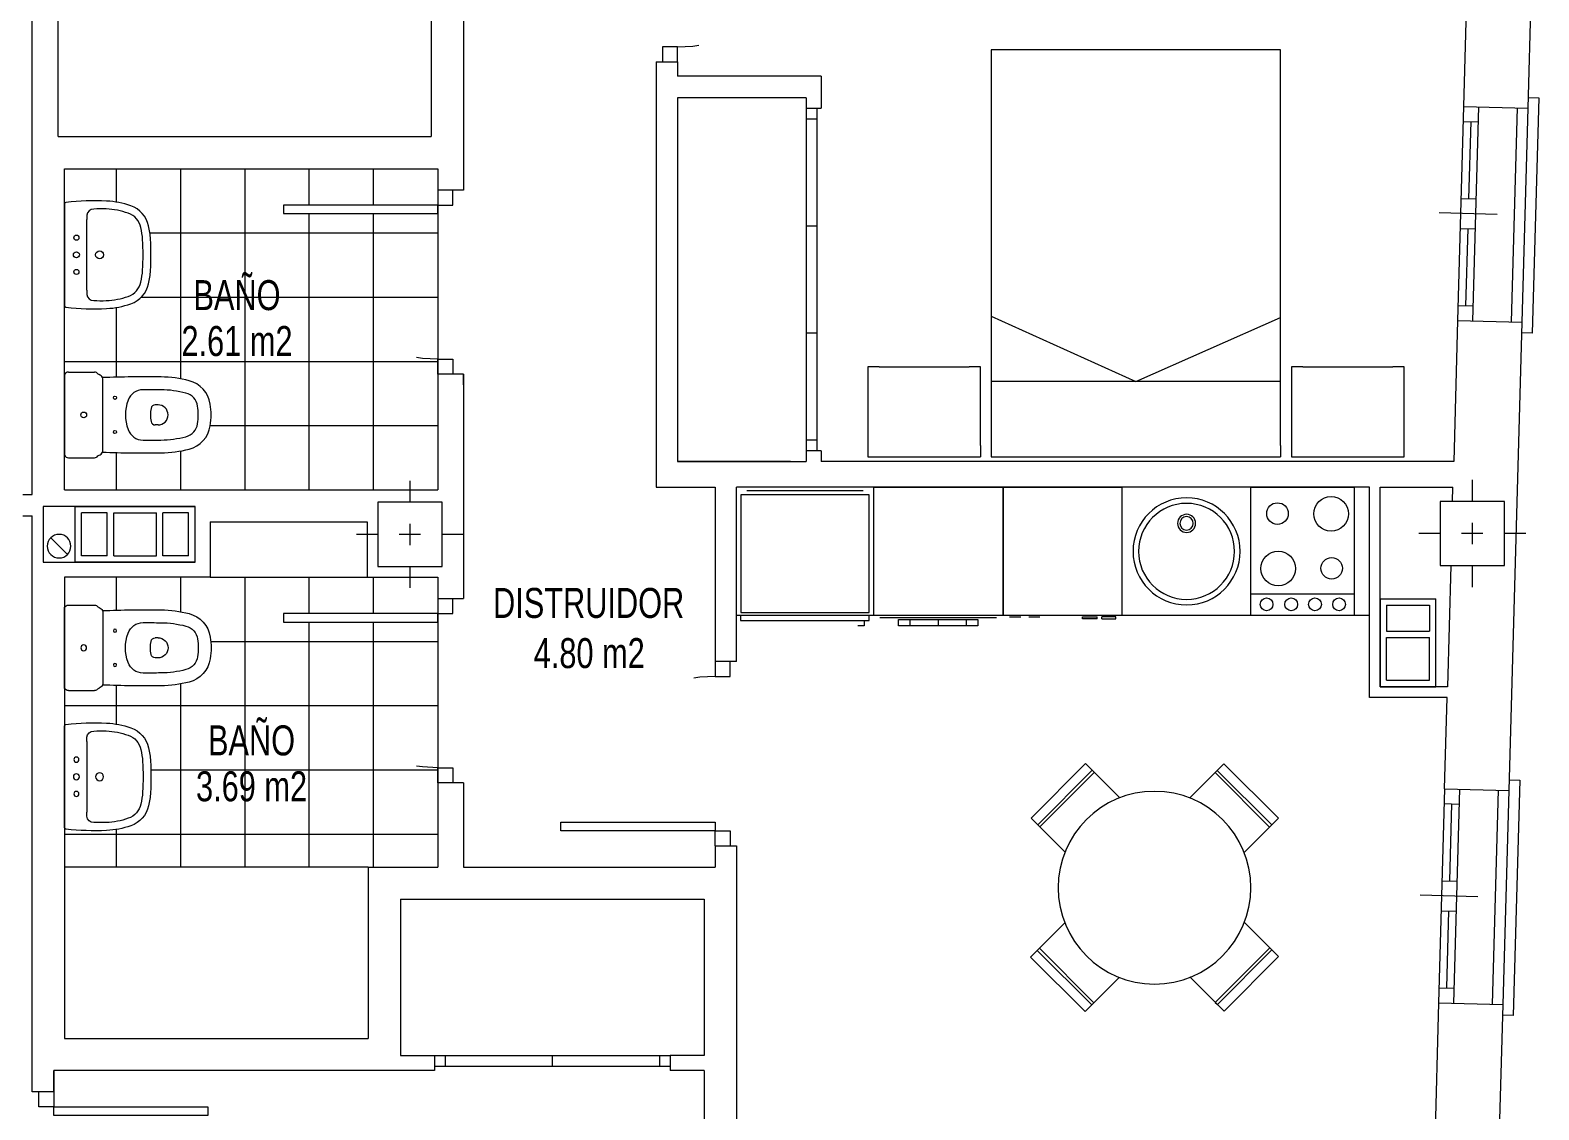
# Model space of a CAD drawing. Header units: millimetres. Extents: x 1426 to 1585, y -58 to 4.
# Drawn here: x 1519.79 to 1526.84, y -17.62 to -12.57 of the extents above; entities that cross this region are included whole.
import ezdxf
from ezdxf.enums import TextEntityAlignment as Align

# ---------------------------------------------------------------- set-up
doc = ezdxf.new("R2010")
doc.units = ezdxf.units.MM
doc.header["$LTSCALE"] = 0.35
doc.linetypes.add('DASHDOT', pattern=[1, 0.5, -0.25, 0, -0.25])
doc.linetypes.add('PUNTOS', pattern=[6.35, 0, -6.35])
for name, color, linetype, lineweight in [('BAJANTES', 9, 'Continuous', 0), ('BARRIDO_PUERTA', 251, 'PUNTOS', 0), ('CARPINTERIA', 4, 'Continuous', 0), ('COCINA', 7, 'Continuous', 0), ('ESCALERAS', 7, 'Continuous', 0), ('GRAFISMOS', 8, 'DASHDOT', 0), ('MUEBLES', 7, 'Continuous', 0), ('MUROS', 1, 'Continuous', 0), ('PILARES', 7, 'Continuous', 0), ('SANITARIOS', 7, 'Continuous', 0), ('SHUNT', 9, 'Continuous', 0), ('SOLERIA', 251, 'Continuous', 0), ('SUPERFICIES', 2, 'Continuous', 0), ('TEXTOS', 3, 'Continuous', 0)]:
    doc.layers.add(name, color=color, linetype=linetype, lineweight=lineweight)
doc.styles.add('SWIS721 Lt', font='swisscl.ttf')

# ---------------------------------------------------------------- blocks, each defined once
blk = doc.blocks.new('PILAR 30x30')
at = {"layer": 'GRAFISMOS', "ltscale": 0.5}
for p, q in [((0, 0.2499999999999858), (0, -0.2499999999999858)), ((0.2499999999999716, 0), (-0.25, 0))]:
    blk.add_line(p, q, dxfattribs=at)
at = {"layer": 'PILARES'}
blk.add_lwpolyline([(0.1499999999999773, -0.1500000000000021), (0.1499999999999773, 0.149999999999995), (-0.1500000000000057, 0.149999999999995), (-0.1500000000000057, -0.1500000000000021)], close=True, dxfattribs=at)
blk = doc.blocks.new('A$C70ED1BAF')
at = {"layer": 'MUEBLES'}
for p, q in [((6.757653636668692e-07, 2.504010243155619), (0.4203018946498105, 2.504010243155619)), ((6.757653636668692e-07, 1.978633719550032), (6.757653636668692e-07, 2.504010243155619)), ((0.4203018946498105, 2.504010243155619), (0.4203018946498105, 2.451472590795049)), ((0.4203018946498105, 2.031171371910602), (0.4203018946498105, 2.451472590795049)), ((0.05253832812593373, 1.978633719550032), (6.757653636668692e-07, 1.978633719550032)), ((0.4203018946498105, 1.978633719550032), (0.05253832812593373, 1.978633719550032)), ((0.4203018946498105, 2.031171371910602), (0.4203018946498105, 1.978633719550032)), ((0.05253832812593373, 1.926096067189462), (6.757653636668692e-07, 1.926096067189462)), ((6.757653636668692e-07, 0.5760960671894679), (6.757653636668692e-07, 1.926096067189462)), ((0.05253832812593373, 1.926096067189462), (1.900000675765341, 1.926096067189462)), ((0.3515605242454285, 1.251096067189465), (0.6507561629969132, 1.926096067189462)), ((0.3515605242454285, 1.926096067189462), (0.3515605242454285, 0.5760960671894679)), ((1.900000675765341, 1.926096067189462), (1.900000675765341, 0.5760960671894679)), ((0.6560701479028239, 0.5760960671894679), (0.3515605242454285, 1.251096067189465)), ((0.05253832812593373, 0.5760960671894679), (6.757653636668692e-07, 0.5760960671894679)), ((1.900000675765341, 0.5760960671894679), (0.05253832812593373, 0.5760960671894679)), ((0.05253832812593373, 0.5253766928542234), (6.757653636668692e-07, 0.5253766928542234)), ((6.757653636668692e-07, 1.692486364390788e-07), (6.757653636668692e-07, 0.5253766928542234)), ((0.05253832812593373, 0.5253766928542234), (0.4203018946498105, 0.5253766928542234)), ((0.4203018946498105, 0.5253766928542234), (0.4203018946498105, 0.4728390404936533)), ((0.4203018946498105, 0.0525378216092065), (0.4203018946498105, 0.4728390404936533)), ((0.4203018946498105, 1.692486364390788e-07), (6.757653636668692e-07, 1.692486364390788e-07)), ((0.4203018946498105, 0.0525378216092065), (0.4203018946498105, 1.692486364390788e-07))]:
    blk.add_line(p, q, dxfattribs=at)
blk = doc.blocks.new('M MESA o90')
at = {"layer": 'MUEBLES'}
for p, q in [((-0.1799999999998363, 0.412431812545492), (-0.1799999999998363, 0.6384318125456048)), ((-0.1799999999998363, 0.6384318125456048), (0.180000000000291, 0.6384318125456048)), ((0.180000000000291, 0.6384318125456048), (0.180000000000291, 0.412431812545492)), ((-0.1799999999998363, 0.580431812545612), (-0.1799999999998363, 0.594431812545281)), ((-0.1799999999998363, 0.594431812545281), (0.180000000000291, 0.594431812545281)), ((0.180000000000291, 0.580431812545612), (-0.1799999999998363, 0.580431812545612)), ((-0.6375531557405338, -0.1779999999998836), (-0.6375531557405338, 0.181999999999789)), ((-0.6375531557405338, 0.181999999999789), (-0.4115531557404211, 0.181999999999789)), ((-0.5935531557406648, -0.1779999999998836), (-0.5935531557406648, 0.181999999999789)), ((-0.5795531557405411, 0.181999999999789), (-0.5795531557405411, -0.1779999999998836)), ((0.6375531557405338, 0.181999999999789), (0.4115531557404211, 0.181999999999789)), ((0.5795531557405411, 0.181999999999789), (0.5795531557405411, -0.1779999999998836)), ((0.5935531557406648, -0.1779999999998836), (0.5935531557406648, 0.181999999999789)), ((0.6375531557405338, -0.1779999999998836), (0.6375531557405338, 0.181999999999789)), ((-0.4115531557404211, -0.1779999999998836), (-0.6375531557405338, -0.1779999999998836)), ((-0.5795531557405411, -0.1779999999998836), (-0.5935531557406648, -0.1779999999998836)), ((0.4115531557404211, -0.1779999999998836), (0.6375531557405338, -0.1779999999998836)), ((0.5795531557405411, -0.1779999999998836), (0.5935531557406648, -0.1779999999998836)), ((-0.1799999999998363, -0.6384318125456048), (-0.1799999999998363, -0.412431812545492)), ((0.180000000000291, -0.412431812545492), (0.180000000000291, -0.6384318125456048)), ((-0.1799999999998363, -0.580431812545612), (0.180000000000291, -0.580431812545612)), ((0.180000000000291, -0.594431812545281), (-0.1799999999998363, -0.594431812545281)), ((0.180000000000291, -0.580431812545612), (0.180000000000291, -0.594431812545281)), ((0.180000000000291, -0.6384318125456048), (-0.1799999999998363, -0.6384318125456048))]:
    blk.add_line(p, q, dxfattribs=at)
blk.add_circle((0, 0), 0.4499999999995907, dxfattribs=at)
blk = doc.blocks.new('SHUNT 56x21')
at = {"layer": 'SHUNT'}
for p, q in [((0, 0.2599999999999909), (0, 0)), ((0.5599999999999454, 0.2599999999996783), (0, 0.2599999999999909)), ((0.1500000000000909, 0.2300000000000182), (0.0300000000000864, 0.2300000000000182)), ((0.0300000000000864, 0.2300000000000182), (0.0300000000000864, 0.02999999999997272)), ((0.1500000000000909, 0.2300000000000182), (0.1500000000000909, 0.02999999999997272)), ((0.1800000000000637, 0.2300000000000182), (0.1800000000000637, 0.02999999999997272)), ((0.1800000000000637, 0.2300000000000182), (0.3799999999999955, 0.2300000000000182)), ((0.3799999999999955, 0.2300000000000182), (0.3799999999999955, 0.02999999999997272)), ((0.5299999999999727, 0.2299999999998477), (0.4099999999999682, 0.2299999999998477)), ((0.4099999999999682, 0.2299999999998477), (0.4099999999999682, 0.02999999999980218)), ((0.5299999999999727, 0.2299999999998477), (0.5299999999999727, 0.02999999999980218)), ((0.5599999999999454, 0.2599999999996783), (0.5599999999999739, -1.56319401867222e-13)), ((0, 0), (0.5599999999999739, -1.56319401867222e-13)), ((0.1500000000000909, 0.02999999999997272), (0.0300000000000864, 0.02999999999997272)), ((0.1800000000000637, 0.02999999999997272), (0.3799999999999955, 0.02999999999997272)), ((0.5299999999999727, 0.02999999999980218), (0.4099999999999682, 0.02999999999980218))]:
    blk.add_line(p, q, dxfattribs=at)
blk = doc.blocks.new('S INODORO1')
at = {"layer": 'SANITARIOS'}
for p, q in [((0.1882334308126161, 0), (-0.1882334308126303, 0)), ((-0.1999999999999886, -0.01822664579822231), (-0.1999999999999886, -0.1409999999999627)), ((0.1999999999999886, -0.01822664579822231), (0.1999999999999886, -0.1409999999999627)), ((-0.1918808964199457, -0.156575817573966), (-0.1880054885781419, -0.1619811544979335)), ((-0.163999997858383, -0.17999999999995), (0.1639999999999873, -0.17999999999995)), ((0.1918808985615499, -0.156575817573966), (0.1880054907197461, -0.1619811544979335)), ((-0.04699999999999704, -0.4369999973025642), (-0.04699999999999704, -0.4242945784064887)), ((0.04699999999999704, -0.4369999973025642), (0.04699999999999704, -0.4242945784064887))]:
    blk.add_line(p, q, dxfattribs=at)
blk.add_lwpolyline([(0.1177193807845924, -0.3673107612016917, 0.3145851973718788), (0.0683515056235251, -0.2970423673297677)], format="xyb", dxfattribs=at)
for centre, radius in [((0, -0.09000000000003183), 0.0135), ((0, -0.09000000000003183), 0.0135), ((-0.0800000000000125, -0.23599999999999), 0.0075), ((0.0800000000000125, -0.23599999999999), 0.0075)]:
    blk.add_circle(centre, radius, dxfattribs=at)
for centre, radius, start, end in [((0.1800000000000068, -0.01822664579822231), 0.02, 0, 65.69011829601511), ((-0.1800000000000068, -0.01822664579822231), 0.02, 114.3098817039974, 180), ((-0.1810000000000116, -0.1409999999999627), 0.019, 180, 235.0627641955378), ((-0.1639999999999873, -0.1549999999999727), 0.025, 196.2152195323952, 246.6223783547732), ((5.322258117191922, -0.382957534321692), 5.5, 177.8638331676418, 180.7094562231261), ((-0.163999997858383, -0.1549999999999727), 0.025, 246.6223783547732, 270.000004908241), ((0.1639999999999873, -0.1549999999999727), 0.025, 269.999995091759, 293.3776216452268), ((0.1640000021415915, -0.1549999999999727), 0.025, 293.3776216452268, 343.7847804676048), ((-5.322258117191922, -0.3829575343216884), 5.5, 359.2905437768738, 2.136166832358183), ((0.1810000021416158, -0.1409999999999627), 0.019, 304.9372358044623, 0), ((-0.04271969101469608, -0.3675264795811017), 0.075, 109.9839884045838, 179.8352030700626), ((0, -0.4850000000000136), 0.2, 70.01601159542828, 109.9839884045838), ((5.322258117191922, -0.382957534321692), 5.44, 179.8352030700626, 180.7094562231265), ((-0.02700000000001523, -0.4242945784064887), 0.02, 99.71514937207024, 180), ((0, -0.5819999999999936), 0.18, 80.2848506279215, 99.71514937207024), ((0.02700000000001523, -0.4242945784064887), 0.02, 1.017777498068325e-13, 80.28485062792974), ((-5.322258117191922, -0.3829575343216884), 5.44, 359.2905437768735, 0.1647969299373794), ((0.3726375855731305, -0.4442485856892517), 0.55, 180.7094562231261, 194.5394939202496), ((0.3726375855731305, -0.4442485856892517), 0.49, 180.7094562231265, 194.5394939202496), ((0, -0.4370000000000118), 0.047, 179.999996711712, 270), ((0, -0.4370000000000118), 0.047, 270, 3.288288058078042e-06), ((-0.3726375855731305, -0.4442485856892517), 0.49, 345.4605060797502, 359.2905437768735), ((-0.3726375855731305, -0.4442485856892517), 0.55, 345.4605021030711, 359.2905437768738), ((-0.03003993384598402, -0.5486842853060807), 0.134, 194.5394815747347, 261.1838169393084), ((-0.03003993384598402, -0.5486842853060807), 0.074, 194.5394815747347, 261.1838169393084), ((0, -0.3550000000000182), 0.27, 261.1838164021437, 278.8161839650988), ((0.03003993384598402, -0.5486842853060807), 0.074, 278.8161830606915, 345.4605184252652), ((0.03003993384598402, -0.5486842853060807), 0.134, 278.8161830606915, 345.4605021030711), ((0, -0.3550000000000182), 0.33, 261.1838164021437, 278.816183965098)]:
    blk.add_arc(centre, radius, start, end, dxfattribs=at)
blk = doc.blocks.new('S LAVABO1')
at = {"layer": 'SANITARIOS'}
for p, q in [((0.2960817150196817, 0), (-0.2960817150196817, 0)), ((-0.2065305105095376, -0.1299999999999955), (0.206530511432959, -0.1299999999999955))]:
    blk.add_line(p, q, dxfattribs=at)
for centre, radius in [((-0.1000000000000227, -0.07000000000005002), 0.015), ((0, -0.07000000000005002), 0.0175), ((0.1000000000000227, -0.07000000000005002), 0.015), ((0, -0.2050000000000409), 0.023)]:
    blk.add_circle(centre, radius, dxfattribs=at)
for centre, radius, start, end in [((-0.2960817150196817, -0.009999999999990905), 0.01, 90, 173.6261614113595), ((0.2960817150196817, -0.009999999999990905), 0.01, 6.373838588640401, 90), ((1.184708166736641, -0.1754125934993453), 1.5, 173.6261614113596, 182.6930360595679), ((-1.184708166736641, -0.1754125934993453), 1.5, 357.3069639404321, 6.3738385886403), ((1.186135394913322, -0.2209411878851597), 1.454, 178.0233761962638, 180.8979986071595), ((-0.2269999999999754, -0.1710000000000491), 0.04, 95.59371676879408, 179.6994568863144), ((-0.2065305105095376, -0.3799999999999955), 0.25, 90.00000021162609, 95.59371676879408), ((0.2065305105095376, -0.3799999999999955), 0.25, 84.4062832312059, 89.99999978837394), ((0.2269999999999754, -0.1710000000000491), 0.04, 0.3005431136856259, 84.4062832312059), ((-1.186135394913322, -0.2209411878851597), 1.454, 359.1020013928405, 1.97662380373624), ((0.18581257366111, -0.2223976351006058), 0.5, 182.6930360595679, 199.340620271271), ((0.18581257366111, -0.2223976351006058), 0.454, 182.6930360595679, 199.340620271271), ((-0.18581257366111, -0.2223976351006058), 0.454, 340.659379728729, 357.3069639404321), ((-0.18581257366111, -0.2223976351006058), 0.5, 340.659379728729, 357.3069639404321), ((-0.1349999999999909, -0.3350000000000364), 0.16, 199.34062003409, 257.4428701847792), ((-0.1349999999999909, -0.3350000000000364), 0.114, 199.34062003409, 257.4428701847792), ((0.1349999999999909, -0.3350000000000364), 0.114, 282.5571298152208, 340.6593799659099), ((0.1349999999999909, -0.3350000000000364), 0.16, 282.5571298152208, 340.6593799659099), ((-0.06107958876236808, -0.003132898885041868), 0.5, 257.4428701847792, 266.4982176842357), ((-0.06107958876236808, -0.003132898885041868), 0.454, 257.4428701847792, 266.4982176842357), ((0, 0.9950000000000045), 1.5, 266.4982176842357, 273.5017823157644), ((0, 0.9950000000000045), 1.454, 266.4982176842357, 273.5017823157644), ((0.06107958876236808, -0.003132898885041868), 0.454, 273.5017823157644, 282.5571298152208), ((0.06107958876236808, -0.003132898885041868), 0.5, 273.5017823157644, 282.5571298152208)]:
    blk.add_arc(centre, radius, start, end, dxfattribs=at)
blk = doc.blocks.new('bajante')
at = {"layer": 'BAJANTES'}
blk.add_line((-0.03889087296533944, -0.03889087296518312), (0.03889087296511207, 0.03889087296535365), dxfattribs=at)
blk.add_circle((0, 0), 0.055, dxfattribs=at)
blk = doc.blocks.new('SHUNT 41x26')
at = {"layer": 'SHUNT'}
for p, q in [((0, 0.2599999999999909), (0, 0)), ((0.4099999999999682, 0.2599999999996783), (0, 0.2599999999999909)), ((0.0300000000000864, 0.2300000000000182), (0.0300000000000864, 0.02999999999997272)), ((0.0300000000000864, 0.2300000000000182), (0.2300000000000182, 0.2300000000000182)), ((0.2300000000000182, 0.2300000000000182), (0.2300000000000182, 0.02999999999997272)), ((0.3799999999999955, 0.2299999999998477), (0.2599999999999909, 0.2299999999998477)), ((0.2599999999999909, 0.2299999999998477), (0.2599999999999909, 0.02999999999980218)), ((0.3799999999999955, 0.2299999999998477), (0.3799999999999955, 0.02999999999980218)), ((0.4099999999999682, 0.2599999999996783), (0.4099999999999966, -1.56319401867222e-13)), ((0, 0), (0.4099999999999966, -1.56319401867222e-13)), ((0.0300000000000864, 0.02999999999997272), (0.2300000000000182, 0.02999999999997272)), ((0.3799999999999955, 0.02999999999980218), (0.2599999999999909, 0.02999999999980218))]:
    blk.add_line(p, q, dxfattribs=at)
blk = doc.blocks.new('C FREGADERO1')
at = {"layer": 'SANITARIOS'}
for centre, radius in [((0, -0.2999968047433867), 0.2499999950000047), ((0, -0.2999968047433867), 0.2242263776581457), ((0, -0.1691363783693305), 0.04227118837031624), ((0, -0.1691363783693305), 0.03146018602145409)]:
    blk.add_circle(centre, radius, dxfattribs=at)
blk = doc.blocks.new('C FRIGORIFICO')
at = {"layer": 'COCINA'}
for p, q in [((0.6199999999985266, -0.03575461507762157), (0.01999999999861757, -0.03575461507762157)), ((0.01999999999861757, -0.03575461507762157), (0.01999999999861757, -0.5857546150778035)), ((0.591668803025641, -0.01719124852797904), (0.049155221874571, -0.01719124852752429)), ((0.6199999999985266, -0.5857546150778035), (0.6199999999985266, -0.03575461507762157)), ((0.6198687664023055, -0.599999999999909), (0.01961240309901768, -0.599999999999909)), ((0.01961240309901768, -0.599999999999909), (0.01961240309901768, -0.622828914227739)), ((0.01961240309901768, -0.622828914227739), (0.6198687664023055, -0.622828914227739)), ((0.01999999999861757, -0.5857546150778035), (0.6199999999985266, -0.5857546150778035)), ((0.5970402246211961, -0.622828914227739), (0.5970402246211961, -0.6470007057637304)), ((0.6198687664023055, -0.622828914227739), (0.6198687664023055, -0.599999999999909)), ((0.5970402246211961, -0.6470007057637304), (0.5674974058456428, -0.6470007057637304))]:
    blk.add_line(p, q, dxfattribs=at)
blk = doc.blocks.new('C LAVADORA')
at = {"layer": 'SANITARIOS'}
for p, q in [((-0.3025210084038008, 0), (-0.3025210084038008, -0.6000000000003638)), ((-0.3025210084033461, 0), (0.3025210084033461, 0)), ((0.3025210084033461, 0), (0.3025210084033461, -0.6000000000003638)), ((0.3025210084033461, -0.6000000000003638), (-0.3025210084033461, -0.6000000000003638)), ((0.2722689075631024, -0.6100840336134752), (-0.2722689075631024, -0.6100840336134752)), ((-0.1865546218486998, -0.6176470588234224), (0.1840336134450808, -0.6176470588234224)), ((-0.1865546218486998, -0.6478991596641208), (-0.1865546218486998, -0.6176470588234224)), ((-0.1336134453781597, -0.6176470588234224), (-0.1336134453781597, -0.6478991596641208)), ((0, -0.6176470588234224), (0, -0.6478991596641208)), ((0.1310924369745408, -0.6478991596641208), (0.1310924369745408, -0.6176470588234224)), ((0.1840336134450808, -0.6176470588234224), (0.1840336134450808, -0.6478991596641208)), ((0.1840336134450808, -0.6478991596641208), (-0.1865546218486998, -0.6478991596641208))]:
    blk.add_line(p, q, dxfattribs=at)
blk.add_lwpolyline([(0.1840336134450808, -0.6478991596641208), (-0.1865546218486998, -0.6478991596641208), (-0.1865546218486998, -0.6176470588234224), (0.1840336134450808, -0.6176470588234224), (0.1840336134450808, -0.6478991596641208)], dxfattribs=at)
blk = doc.blocks.new('C LAVAVAJILLAS')
at = {"layer": 'SANITARIOS'}
for p, q in [((-0.2784107946026779, -0.6000000000003638), (-0.2784107946026779, 0)), ((-0.2784107946026779, 0), (0.2784107946026779, 0)), ((0.2784107946031327, -0.6000000000003638), (0.2784107946031327, 0)), ((0.2784107946026779, -0.6000000000003638), (-0.2784107946026779, -0.6000000000003638)), ((-0.2478260869561382, -0.6053973013495124), (-0.1956521739130039, -0.6053973013495124)), ((-0.1587706146924575, -0.6053973013495124), (-0.1065967016488685, -0.6053973013495124)), ((0.09310344827599693, -0.6053973013495124), (0.1605697151426284, -0.6053973013495124)), ((0.09310344827599693, -0.6152923538234063), (0.09310344827599693, -0.6053973013495124)), ((0.1605697151426284, -0.6152923538234063), (0.09310344827599693, -0.6152923538234063)), ((0.1605697151426284, -0.6152923538234063), (0.1605697151426284, -0.6053973013495124)), ((0.248725637181451, -0.6053973013495124), (0.1821589205401324, -0.6053973013495124)), ((0.1821589205401324, -0.6152923538234063), (0.1821589205401324, -0.6053973013495124)), ((0.1821589205401324, -0.6152923538234063), (0.248725637181451, -0.6152923538234063)), ((0.248725637181451, -0.6152923538234063), (0.248725637181451, -0.6053973013495124))]:
    blk.add_line(p, q, dxfattribs=at)
blk = doc.blocks.new('C COCINA')
at = {"layer": 'COCINA'}
blk.add_line((0.241602562045955, -0.4992061427551562), (-0.2416025620464097, -0.4992061427551562), dxfattribs=at)
blk.add_lwpolyline([(0.241602562045955, -0.599999999999909), (-0.2416025620464097, -0.599999999999909), (-0.2416025620464097, 0), (0.241602562045955, 0)], close=True, dxfattribs=at)
for centre, radius in [((0.1333040751810586, -0.1246753765371977), 0.08079242269822089), ((-0.117076651763, -0.123541167833082), 0.05039692862239899), ((-0.1134664561068348, -0.380264500404337), 0.08079242269822089), ((0.1361538410769754, -0.3791302917002213), 0.05039692862239899), ((-0.1679590003532212, -0.5474320241692112), 0.02971582313937692), ((-0.05297168472679914, -0.5474320241692112), 0.02971582313937692), ((0.0581396539682828, -0.5474320241692112), 0.02971582313937692), ((0.1705429849735083, -0.5474320241692112), 0.02971582313937692)]:
    blk.add_circle(centre, radius, dxfattribs=at)
blk = doc.blocks.new('C P072')
at = {"layer": 'BARRIDO_PUERTA'}
blk.add_arc((0.06790447680714351, -0.0008679941265654634), 0.722096044878664, 0.06887229536583446, 86.65797362140653, dxfattribs=at)
at = {"layer": 'CARPINTERIA'}
for p, q in [((0.07000000000016371, 0.7200000000002547), (0.1100000000005821, 0.7200000000002547)), ((0.07000000000016371, 0), (0.07000000000016371, 0.7200000000002547)), ((0.1100000000005821, 0.7200000000002547), (0.1100000000005821, 0)), ((0, 0), (0.07000000000016371, 0)), ((0.1100000000005821, 0), (0.07000000000016371, 0)), ((0.07000000000016371, 0), (0.07000000000016371, -0.07000000000016371)), ((0.7900000000004184, 0), (0.7900000000004184, -0.07000000000016371)), ((0.8600000000005821, -9.094947017729282e-13), (0.7900000000004184, 0)), ((0.07000000000016371, -0.07000000000016371), (0, -0.07000000000016371)), ((0.7900000000004184, -0.07000000000016371), (0.8600000000005821, -0.07000000000061846))]:
    blk.add_line(p, q, dxfattribs=at)
blk = doc.blocks.new('ARMARIO 2H')
at = {"layer": 'CARPINTERIA'}
for p, q in [((0, 0.04999999999999716), (1.099999999999909, 0.04999999999999716)), ((0, 0), (1.099999999999909, 0)), ((0.04999999999995453, 0.04999999999999716), (0.04999999999995453, 0)), ((0.5499999999999545, 0.04999999999999716), (0.5499999999999545, 0)), ((1.049999999999955, 0.04999999999999716), (1.049999999999955, 0))]:
    blk.add_line(p, q, dxfattribs=at)
blk = doc.blocks.new('ARMARIO 3H')
at = {"layer": 'CARPINTERIA'}
for p, q in [((0, 0.04999999999999716), (1.599999999999909, 0.04999999999999716)), ((0, 0), (1.599999999999909, 0)), ((0.04999999999995453, 0.04999999999999716), (0.04999999999995453, 0)), ((0.5499999999999545, 0.04999999999999716), (0.5499999999999545, 0)), ((1.049999999999955, 0.04999999999999716), (1.049999999999955, 0)), ((1.549999999999955, 0.04999999999999716), (1.549999999999955, 0))]:
    blk.add_line(p, q, dxfattribs=at)
blk = doc.blocks.new('C VA100')
at = {"layer": 'CARPINTERIA'}
for p, q in [((0.5, -0.1700000000000728), (0.5, 0.09999999999854481)), ((0.5000000000004547, 0), (0, 0)), ((0.07000000000061846, 0), (0.07000000000061846, -0.07000000000016371)), ((0.4300000000007458, 0), (0.4300000000007458, -0.07000000000016371)), ((1, 4.547473508864641e-13), (0.5, 0)), ((0.5700000000006185, 0), (0.5700000000006185, -0.07000000000016371)), ((0.930000000000291, 4.547473508864641e-13), (0.930000000000291, -0.06999999999970896)), ((0.5000000000004547, -0.07000000000016371), (0, -0.07000000000016371)), ((0.4300000000007458, -0.03500000000030923), (0.07000000000061846, -0.03500000000030923)), ((1, -0.06999999999970896), (0.5, -0.07000000000016371)), ((0.930000000000291, -0.03499999999985448), (0.5700000000006185, -0.03500000000030923)), ((-0.0499999999992724, -0.3500000000003638), (-0.0499999999992724, -0.3000000000001819)), ((1.050000000000182, -0.3499999999999091), (-0.0499999999992724, -0.3500000000003638)), ((1.050000000000182, -0.2999999999997272), (1.050000000000182, -0.3499999999999091))]:
    blk.add_line(p, q, dxfattribs=at)

msp = doc.modelspace()

# ---------------------------------------------------------------- hatches: boundary and pattern name
at = {"layer": 'SOLERIA'}
h = msp.add_hatch(dxfattribs=at)
h.set_pattern_fill('ANSI37', color=256, scale=2.4, angle=45, style=0)
h.set_pattern_definition([(90, (1521.694137663151, -13.22161856540315), (0.2999999999999999, 5.551115123125783e-17), []), (7.016477563892661e-15, (1521.694137663151, -13.22161856540315), (5.551115123125781e-17, -0.3), [])])
h.paths.add_polyline_path([(1519.950829984371, -13.22161856540303), (1521.694137663169, -13.22161856540317), (1521.694137663169, -13.32161856540305), (1521.694137663167, -13.39161856540246), (1520.974137663152, -13.39161856540247), (1520.974137663152, -13.43161856540288, 0.3968827745498172), (1521.694137663153, -14.1116185654026), (1521.694137663153, -14.18161856540302), (1521.694137663168, -14.72161856540315), (1519.950829984371, -14.72161856540297), (1519.950829984371, -14.55985199621548, 0.2947433311075658), (1519.96905663017, -14.57161856540296), (1520.091829984372, -14.57161856540296, 0.2449887211929895), (1520.107405801946, -14.56349946182262), (1520.112811138869, -14.55962405398112, 0.2235592800724317), (1520.128777726174, -14.54553830058912, 0.0124170109987162), (1520.401888686879, -14.54893881667638, 0.06041829651556676), (1520.533154615227, -14.53136712329263, 0.299274096315954), (1520.631931076979, -14.42219600504144, 0.07708787595138099), (1520.631931076979, -14.3210411257645, 0.2992740963171227), (1520.533154615227, -14.21187000751313, 0.06041829651522308), (1520.401888686879, -14.19429831412958, 0.01241701095727828), (1520.128777727085, -14.19769883018284, 0.2235593041811485), (1520.112811138869, -14.18361307468323), (1520.107405801945, -14.17973766684143, 0.2449887056173604), (1520.091829984371, -14.17161856540299), (1519.96905663017, -14.17161856540299, 0.294743331112823), (1519.950829984371, -14.18338513459073), (1519.950829984371, -13.86071740402951, 0.3819936691762527), (1519.957941863064, -13.8686679537301, 0.03958235651481077), (1520.147542109094, -13.87476021031519, 0.07276681690414348), (1520.261221462923, -13.85262853033363, 0.2590936280424079), (1520.343768187145, -13.75968089271567, 0.03953198113855968), (1520.352589463035, -13.69714753852684, 0.03056833146358342), (1520.352589463034, -13.55055652549945, 0.03953198113650719), (1520.343768187146, -13.48802317131376, 0.259093628045377), (1520.261221462923, -13.39507553369435, 0.072766816904318), (1520.147542109094, -13.37294385371251, 0.03958235651457168), (1519.957941863065, -13.37903611029741, 0.3819936692338518), (1519.950829984371, -13.38698665999819)])
h.paths.add_polyline_path([(1520.974137663152, -13.43161856540288), (1521.694137663151, -13.43161856540286), (1521.694137663153, -14.1116185654026, -0.3968827745498173)], flags=17)
h = msp.add_hatch(dxfattribs=at)
h.set_pattern_fill('ANSI37', color=256, scale=2.4, angle=45, style=0)
h.set_pattern_definition([(90, (1521.694137663167, -15.1296516630393), (0.2999999999999999, 5.551115123125783e-17), []), (7.016477563892661e-15, (1521.694137663167, -15.1296516630393), (5.551115123125781e-17, -0.3), [])])
h.paths.add_polyline_path([(1520.401888686878, -15.28233141176573, 0.012417010957268), (1520.128777727084, -15.28573192781901, 0.2235593041791698), (1520.112811138868, -15.2716461723194), (1520.107405801944, -15.2677707644776, 0.2449887056173603), (1520.09182998437, -15.25965166303916), (1519.969056630169, -15.25965166303916, 0.2947433310606629), (1519.950829984372, -15.27141823222342), (1519.950829984372, -15.12965166303808), (1520.630829984373, -15.12965166303808), (1521.364137663168, -15.12965166303942), (1521.694137663167, -15.1296516630393), (1521.694137663167, -15.22965166304018), (1521.694137663159, -15.29965166303958), (1520.974137663159, -15.29965166303958), (1520.974137663159, -15.33965166303999, 0.3968827745495871), (1521.694137663159, -16.01965166303983), (1521.69413766316, -16.08965166303999), (1521.694137663162, -16.48375831352194), (1521.36990726436, -16.48375831352194), (1519.950829984372, -16.48375831352192), (1519.950829984372, -16.29875050166552, 0.3819936691803238), (1519.957941863065, -16.30670105136623, 0.0395823565146671), (1520.147542109094, -16.31279330795117, 0.07276681690386008), (1520.261221462923, -16.29066162796961, 0.2590936280430465), (1520.343768187145, -16.1977139903515, 0.03953198113868336), (1520.352589463035, -16.13518063616247, 0.03056833146348246), (1520.352589463035, -15.98858962313556, 0.03953198113656903), (1520.343768187146, -15.92605626894977, 0.259093628045377), (1520.261221462923, -15.83310863133035, 0.072766816904318), (1520.147542109094, -15.81097695134851, 0.03958235651457168), (1519.957941863066, -15.81706920793342, 0.3819936692047184), (1519.950829984372, -15.8250197576342), (1519.950829984372, -15.64788509385516, 0.2947433310551566), (1519.969056630169, -15.65965166303913), (1520.09182998437, -15.65965166303913, 0.2449887211874417), (1520.107405801944, -15.65153255945912), (1520.112811138868, -15.64765715161729, 0.2235592800704532), (1520.128777726173, -15.63357139822529, 0.01241701099873689), (1520.401888686878, -15.63697191431256, 0.06041829651534835), (1520.533154615226, -15.619400220929, 0.2992740963162225), (1520.631931076978, -15.51022910267786, 0.07708787595168787), (1520.631931076978, -15.40907422340053, 0.2992740963157907), (1520.533154615226, -15.29990310514949, 0.0604182965156496)])
h.paths.add_polyline_path([(1520.974137663159, -15.33965166303999), (1521.694137663166, -15.33965166303999), (1521.694137663161, -16.01965166303973, -0.3968827745501867)])

# ---------------------------------------------------------------- linework, layer by layer
at = {"layer": 'COCINA'}
msp.add_line((1526.045038040103, -15.30907872688989), (1523.08898454434, -15.30907872688989), dxfattribs=at)
at = {"layer": 'ESCALERAS'}
for p, q in [((1526.73449855322, -12.93802546870845), (1526.706605186011, -13.93757531236356)), ((1526.784479096061, -12.93942022220035), (1526.756585728853, -13.93897006585545)), ((1526.095038040102, -15.64101416174305), (1526.095038040103, -14.70907872689002)), ((1526.095038040103, -14.70907872689002), (1526.434978342649, -14.70907872689002)), ((1526.433125704964, -14.77546740256332), (1526.434978342649, -14.70907872689002)), ((1526.433125704964, -14.77546740256332), (1526.37485124986, -14.77546740256332)), ((1526.37485124986, -14.77546740256332), (1526.37485124986, -15.07546740256331)), ((1526.37485124986, -15.07546740256331), (1526.424753926194, -15.07546740256331)), ((1526.424753926194, -15.07546740256331), (1526.408971818355, -15.64101416174305)), ((1520.630829984374, -15.12965166303803), (1521.364137663169, -15.12965166303935)), ((1526.408971818355, -15.64101416174305), (1526.095038040102, -15.64101416174305)), ((1526.645578932635, -16.12443147705969), (1526.617685565426, -17.1239813207148)), ((1526.695559475476, -16.12582623055159), (1526.667666108267, -17.12537607420669))]:
    msp.add_line(p, q, dxfattribs=at)
msp.add_lwpolyline([(1520.560829984374, -15.0596516630391), (1520.560829984374, -14.79965166303911), (1519.850829984374, -14.79965166303933), (1519.850829984374, -15.05965166303933)], close=True, dxfattribs=at)
at = {"layer": 'MUROS'}
for p, q in [((1521.81413766317, -8.935480442827235), (1521.81413766317, -13.32161856540279)), ((1521.66413766317, -10.88740020535524), (1521.664137663169, -13.07161856540309)), ((1526.822449927611, -11.57874768445385), (1526.784479096058, -12.93942022220028)), ((1522.714137663172, -12.72276309332376), (1522.81413766317, -12.72276309332506)), ((1523.484137663149, -12.79004574381768), (1522.814137663171, -12.79004574381863)), ((1523.414137663171, -12.89004574381777), (1522.81413766317, -12.8900457438186)), ((1523.414137663171, -12.89004574381777), (1523.414137663172, -12.93956223535428)), ((1523.414137663172, -12.93956223535428), (1523.484137663151, -12.93956223535336)), ((1519.920829984373, -13.07161856540309), (1521.664137663169, -13.07161856540329)), ((1519.950829984373, -13.07161856540329), (1521.664137663169, -13.07161856540309)), ((1519.950829984373, -13.2216185654031), (1521.66413766317, -13.2216185654029)), ((1519.950829984373, -13.2216185654029), (1521.69413766317, -13.22161856540308)), ((1521.69413766317, -13.22161856540308), (1521.69413766317, -13.32161856540299)), ((1521.814137663165, -13.32161856540257), (1521.69413766317, -13.32161856540299)), ((1526.756585728853, -13.93897006585571), (1526.695559475472, -16.12582623055147)), ((1521.814137663163, -14.18161856540225), (1521.69413766317, -14.18161856540294)), ((1521.69413766317, -14.18161856540294), (1521.694137663169, -14.7216185654031)), ((1521.81413766317, -14.18161856540224), (1521.814137663168, -15.22965166303991)), ((1523.484137663172, -14.53956223535418), (1523.484137663172, -14.58907872688993)), ((1522.814137663172, -14.58907872688989), (1523.414137663172, -14.58907872688989)), ((1519.950829984374, -14.72161856540288), (1521.694137663169, -14.7216185654031)), ((1522.98898454434, -14.70907872689033), (1522.988984544344, -15.52375831352142)), ((1520.630829984374, -14.87161856540296), (1521.364137663169, -14.87161856540306)), ((1520.630829984374, -14.87161856540296), (1520.630829984374, -15.12965166303803)), ((1520.630829984374, -15.12965166303803), (1519.950829984373, -15.12965166303803)), ((1523.088984544346, -15.52375831352126), (1522.988984544348, -15.52375831352142)), ((1521.81413766317, -16.08965166303935), (1521.694137663168, -16.08965166304004)), ((1521.694137663168, -16.08965166304004), (1521.69413766317, -16.48375831352187)), ((1521.814137663168, -16.08965166303937), (1521.81413766317, -16.48375831352185)), ((1526.395676218418, -16.11745770960076), (1526.695559475472, -16.12582623055147)), ((1522.988984544348, -16.38375831352186), (1523.088984544348, -16.38375831352187)), ((1522.988984544348, -16.38375831352187), (1522.988984544348, -16.48375831352185)), ((1521.369907264361, -16.48375831352185), (1521.69413766317, -16.48375831352187)), ((1521.369907264361, -16.48375831352185), (1521.369907264361, -17.28375831352179)), ((1521.81413766317, -16.48375831352184), (1522.988984544348, -16.48375831352185)), ((1521.519907264361, -16.63375831352187), (1521.519907264361, -17.36375831350217)), ((1521.519907264361, -16.63375831352187), (1522.938984544348, -16.63375831352185)), ((1526.36778114858, -17.1170685664239), (1526.667664405634, -17.12543708737467)), ((1526.667664405634, -17.12543708737466), (1526.54725884433, -21.4401316558261)), ((1519.950829984374, -17.28375831352154), (1521.369907264361, -17.28375831352179)), ((1521.519907264361, -17.36375831350217), (1521.678984544348, -17.36375831350215)), ((1521.678984544348, -17.36375831350215), (1521.678984544348, -17.43375831350253)), ((1522.778984544348, -17.36375831350217), (1522.778984544349, -17.43375831349822)), ((1522.938984544348, -17.36375831350211), (1522.778984544349, -17.36375831350217)), ((1521.678984544348, -17.43375831350253), (1519.900827161446, -17.43375831350243)), ((1522.938984544348, -17.43375831349817), (1522.778984544349, -17.43375831349822)), ((1519.900827161447, -17.53375831350255), (1519.800829984375, -17.53375831350255)), ((1519.900836868192, -17.53375831350255), (1519.80083969112, -17.53375831350255))]:
    msp.add_line(p, q, dxfattribs=at)
at = {"layer": 'MUROS', "lineweight": 0}
for p, q in [((1519.800829984374, -14.74382243332992), (1519.800829984373, -11.79740020535611)), ((1519.920829984373, -13.07161856540309), (1519.920829984373, -11.79740020535611)), ((1526.516285010189, -11.79548044282934), (1526.484595839009, -12.93105170125074)), ((1522.714137663172, -12.72276309332376), (1522.714137663174, -14.70907872688988)), ((1522.814137663171, -12.72276309332359), (1522.814137663171, -12.79004574381863)), ((1523.484137663149, -12.79004574381768), (1523.484137663151, -12.93956223535337)), ((1522.81413766317, -12.8900457438186), (1522.814137663172, -14.58907872688989)), ((1526.484595839009, -12.93105170125074), (1526.784479096058, -12.93942022220028)), ((1519.950829984374, -14.72161856540288), (1519.950829984373, -13.2216185654029)), ((1526.456702471804, -13.93060154490617), (1526.438327054159, -14.58907872689003)), ((1526.456702471804, -13.93060154490617), (1526.756585728853, -13.93897006585571)), ((1521.814137663162, -14.23161856540244), (1521.814137663161, -14.18161856540188)), ((1523.484137663172, -14.53956223535418), (1523.414137663172, -14.53956223535419)), ((1523.414137663172, -14.53956223535419), (1523.414137663172, -14.5890787268899)), ((1526.438327054159, -14.58907872689003), (1523.484137663172, -14.58907872688993)), ((1522.714137663174, -14.70907872688988), (1522.98898454434, -14.70907872688989)), ((1523.088984544343, -15.52375831352126), (1523.08898454434, -14.70907872688988)), ((1526.045038040103, -14.70907872689002), (1523.08898454434, -14.70907872688989)), ((1526.045038040103, -15.69101416174306), (1526.045038040103, -14.70907872689002)), ((1519.755829984373, -14.74382243332995), (1519.800829984373, -14.74382243332992)), ((1519.755829984373, -14.84382243333103), (1519.800829984373, -14.84382243333102)), ((1519.800829984375, -17.53375831350267), (1519.800829984374, -14.84382243333102)), ((1519.950829984373, -15.12965166303803), (1519.950829984374, -17.28375831352154)), ((1526.407576521893, -15.69101416174306), (1526.045038040103, -15.69101416174306)), ((1526.395676218425, -16.11745770960096), (1526.407576521893, -15.69101416174306)), ((1523.088984544348, -16.38375831352187), (1523.088984544348, -21.10521989927692)), ((1522.938984544348, -16.63375831352185), (1522.938984544348, -17.3637583135021)), ((1526.367781148587, -17.1170685664241), (1526.25840305153, -21.03659749988855)), ((1519.900827161446, -17.43375831350254), (1519.900827161446, -17.53375831350254)), ((1519.900827161447, -17.53375831350255), (1519.900827161446, -17.43375831350243)), ((1519.900836868192, -17.53375831350255), (1519.900836868192, -17.43375831350253)), ((1522.938984544348, -17.43375831349817), (1522.938984544348, -21.10370696020204)), ((1519.900827161446, -17.53375831350252), (1519.800829984375, -17.53375831350264))]:
    msp.add_line(p, q, dxfattribs=at)
msp.add_lwpolyline([(1523.341384904445, -14.5890787268899), (1522.814137663172, -14.58907872688989)], dxfattribs=at)
at = {"layer": 'MUROS'}
msp.add_lwpolyline([(1521.364137663169, -14.87161856540306), (1521.364137663169, -15.12965166303935), (1521.694137663168, -15.12965166303928), (1521.694137663168, -15.22965166303972), (1521.814137663172, -15.22965166303967)], dxfattribs=at)
at = {"layer": 'SANITARIOS'}
msp.add_line((1521.369907264361, -16.48375831352185), (1519.950829984373, -16.48375831352184), dxfattribs=at)
at = {"layer": 'SOLERIA'}
for p, q in [((1521.694137663151, -13.32161856540305), (1521.694137663153, -14.18161856540302)), ((1521.694137663167, -15.22965166304018), (1521.69413766316, -16.08965166303999))]:
    msp.add_line(p, q, dxfattribs=at)

# ---------------------------------------------------------------- block references
at = {"layer": 'BAJANTES', "xscale": -1}
msp.add_blockref('bajante', (1519.925829984374, -14.98465166303937), dxfattribs=at)
at = {"layer": 'CARPINTERIA'}
for name, p, rotation in [('C P072', (1522.81413766317, -11.86276309332303), 270), ('C VA100', (1526.456702471798, -13.93060154490603), 88.40152287815462), ('ARMARIO 3H', (1523.414137663172, -12.93956223535428), 270), ('C P072', (1522.988984544349, -16.38375831352187), 90), ('C VA100', (1526.367781148587, -17.11706856642412), 88.40152287815462), ('C P072', (1519.900827161446, -17.53375831350255), 270)]:
    msp.add_blockref(name, p, dxfattribs=dict(at, rotation=rotation))
at = {"layer": 'CARPINTERIA', "xscale": -1, "rotation": 90}
for p in [(1521.694137663162, -13.32161856540215), (1521.69413766317, -15.2296516630386)]:
    msp.add_blockref('C P072', p, dxfattribs=at)
at = {"layer": 'CARPINTERIA'}
msp.add_blockref('ARMARIO 2H', (1521.678984544348, -17.41375831350216), dxfattribs=at)
at = {"layer": 'COCINA'}
for name, p in [('C COCINA', (1525.732450712397, -14.70907872689035)), ('C FRIGORIFICO', (1523.08898454434, -14.70907872688853))]:
    msp.add_blockref(name, p, dxfattribs=at)
at = {"layer": 'MUEBLES', "xscale": -1}
for name, p, rotation in [('A$C70ED1BAF', (1523.702945480931, -14.56723145117127), 270), ('M MESA o90', (1525.041164529869, -16.57985344959861), 314.9999999999915)]:
    msp.add_blockref(name, p, dxfattribs=dict(at, rotation=rotation))
at = {"layer": 'PILARES'}
for p in [(1521.56413766317, -14.92965166303933), (1526.52485124986, -14.92546740256331)]:
    msp.add_blockref('PILAR 30x30', p, dxfattribs=at)
at = {"layer": 'SANITARIOS', "yscale": 0.8000000000000114, "rotation": 90}
for p, xscale, zscale in [((1519.950829984374, -13.62385203201377), 0.8000000000000114, 0.8000000000000114), ((1519.950829984374, -16.06188512964979), -0.8000000000000114, 0.8)]:
    msp.add_blockref('S LAVABO1', p, dxfattribs=dict(at, xscale=xscale, zscale=zscale))
at = {"layer": 'SANITARIOS', "rotation": 90}
msp.add_blockref('S INODORO1', (1519.950829984371, -14.37161856540288), dxfattribs=at)
at = {"layer": 'SANITARIOS'}
for name, p in [('C LAVADORA', (1524.031505552741, -14.70907872688989)), ('C LAVAVAJILLAS', (1524.612437355747, -14.70907872688989))]:
    msp.add_blockref(name, p, dxfattribs=at)
at = {"layer": 'SANITARIOS', "xscale": -1}
msp.add_blockref('C FREGADERO1', (1525.190848150351, -14.70907872689009), dxfattribs=at)
at = {"layer": 'SANITARIOS', "xscale": -1, "rotation": 90}
msp.add_blockref('S INODORO1', (1519.950829984372, -15.45965166303909), dxfattribs=at)
at = {"layer": 'SHUNT', "xscale": -1, "rotation": 180}
msp.add_blockref('SHUNT 56x21', (1520.000829984374, -14.79965166303942), dxfattribs=at)
at = {"layer": 'SHUNT', "rotation": 90}
msp.add_blockref('SHUNT 41x26', (1526.355038040103, -15.64101416174307), dxfattribs=at)

# ---------------------------------------------------------------- texts
at = {"layer": 'SUPERFICIES', "style": 'SWIS721 Lt'}
for s, p in [('2.61 m2', (1520.756587747371, -13.95656994818629)), ('4.80 m2', (1522.401561103759, -15.41418263738186)), ('3.69 m2', (1520.824527138707, -16.03628743051146))]:
    msp.add_text(s, height=0.14, dxfattribs=at).set_placement(p, align=Align.TOP_CENTER)
at = {"layer": 'TEXTOS', "style": 'SWIS721 Lt'}
for s, p in [('BAÑO', (1520.756587747371, -13.79382421641373)), ('DISTRUIDOR', (1522.398805262177, -15.24981785799029)), ('BAÑO', (1520.824527138706, -15.8735416987389))]:
    msp.add_text(s, height=0.14, dxfattribs=at).set_placement(p, align=Align.MIDDLE)

doc.saveas('drawing.dxf')
